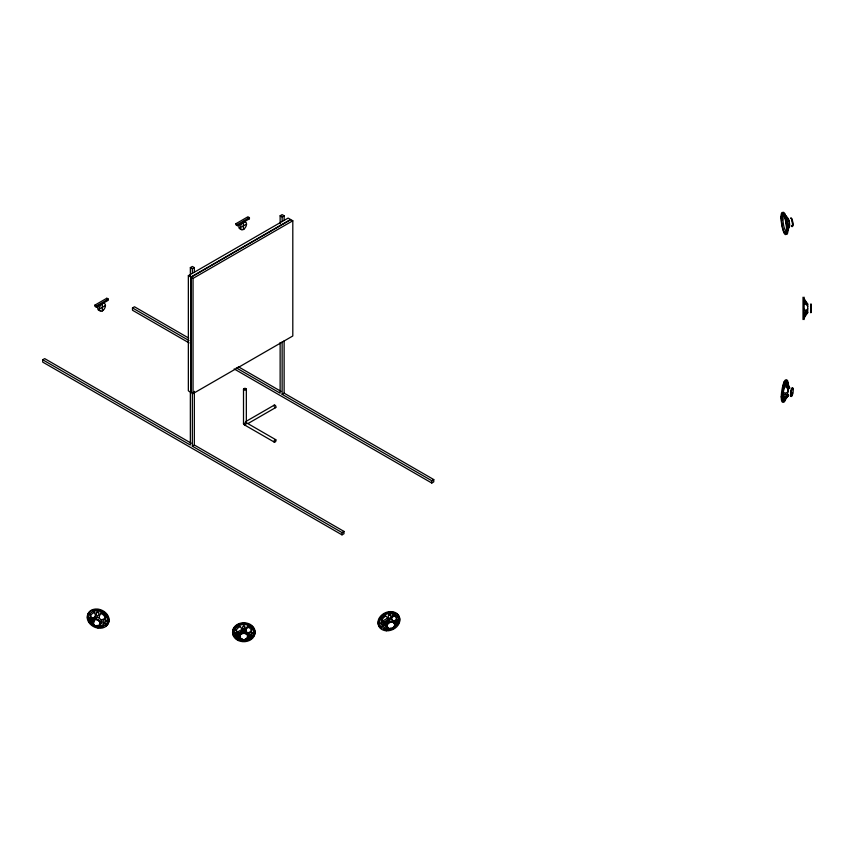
<?xml version="1.0" encoding="UTF-8"?>
<svg xmlns="http://www.w3.org/2000/svg" width="854" height="854" viewBox="0 0 854 854"><rect width="100%" height="100%" fill="white"/><g stroke="black" fill="none" stroke-linecap="round" stroke-linejoin="round"><path stroke-width="1.28" d="M786.993 224.431L786.737 223.118L787.1 223.855M788.242 386.339L789.149 387.225M788.722 395.295A4.483 0.95 -81.2 0 1 788.146 396.053L783.983 400.825L783.054 399.885A9.853 2.082 -81.2 0 1 783.054 391.837L783.983 386.883A9.853 2.082 -81.2 0 1 786.534 381.386L787.473 382.325A5.071 0.544 70.1 0 0 789.726 387.652A4.483 0.95 -81.2 0 1 789.843 388.282M788.146 396.053L785.958 398.434L787.719 395.637A4.483 0.95 -81.2 0 1 787.719 391.975L788.146 389.723A4.483 0.95 -81.2 0 1 789.299 387.225A5.071 1.548 64.1 0 1 786.534 381.386M787.836 229.609L787.794 229.021A5.071 1.548 -64.1 0 1 789.043 227.196L789.47 226.769A4.483 0.95 81.2 0 0 789.47 223.118L789.043 220.866A4.483 0.95 81.2 0 0 787.89 218.368L784.463 214.397M787.986 385.613L788.071 384.812L787.868 385.57A9.853 2.082 -81.2 0 0 787.473 382.325M786.812 232.896L787.217 232.096A5.071 0.544 -70.1 0 1 787.591 231.007M380.852 618.744L384.343 615.264A9.853 7.771 -24.9 0 1 393.865 613.791L397.345 616.193A9.853 7.771 -24.9 0 1 397.345 624.242L393.865 627.722A9.853 7.771 -24.9 0 1 384.343 629.195L380.852 626.793A9.853 7.771 -24.9 0 1 380.852 618.744A5.071 4.494 37.8 0 0 383.03 621.37M235.288 628.512L238.896 625.566A9.853 8.049 0 0 1 248.749 625.566L252.357 628.512A9.853 8.049 0 0 1 252.357 636.561L248.749 639.507A9.853 8.049 0 0 1 238.896 639.507L235.288 636.561A9.853 8.049 0 0 1 235.288 628.512A5.071 4.056 59.4 0 0 238.447 632.366M239.494 635.547A4.483 3.662 0 0 1 239.942 632.771L240.657 632.024M246.987 637.191L247.703 636.433M88.827 619.588A9.853 7.771 24.9 0 1 89.777 613.631L93.257 611.218A9.853 7.771 24.9 0 1 102.779 612.692L106.27 616.182A9.853 7.771 24.9 0 1 106.27 624.221L102.779 626.633A9.853 7.771 24.9 0 1 95.552 626.313M94.036 617.869L94.933 617.421A4.483 3.533 24.9 0 1 99.256 618.093L100.836 619.673A4.483 3.533 24.9 0 1 100.836 623.335L99.256 624.423M98.605 627.22L97.783 627.818L98.178 627.242M108.18 619.577C108.469 621.424 107.775 620.506 108.704 619.598M94.858 305.145L106.825 298.238L108.319 299.103L108.319 300.256L96.353 307.162L94.858 306.298L94.858 305.145L96.353 306.01L108.319 299.103M235.939 223.695L247.916 216.788L249.411 217.653L249.411 218.795L237.433 225.712L235.939 224.848L235.939 223.695L237.433 224.559L249.411 217.653M99.213 309.116L105.458 305.518M240.305 227.666L246.55 224.058M190.346 275.607L190.346 267.612L192.342 266.459L194.338 267.612L194.338 272.212M280.133 223.769L280.133 215.774L282.13 214.621L284.126 215.774L284.126 220.375M190.346 267.612L192.342 268.764L194.338 267.612M280.133 215.774L282.13 216.927L284.126 215.774M192.342 392.488L192.342 446.162L194.338 445.009L343.981 531.412L343.981 533.718L341.995 534.86L42.7 362.075L42.7 359.769L44.696 358.616L191.189 443.194M189.108 342.924L132.487 310.237L132.487 307.931L134.484 306.778L188.702 338.077M188.35 275.671L288.118 218.08L290.616 219.51L190.848 277.112L188.35 275.671L188.35 390.865L190.848 392.306L190.848 277.112M191.05 277.23L290.808 219.627L292.805 220.78L292.805 335.974L193.047 393.577L191.05 392.424L191.05 277.23L193.047 278.383L292.805 220.78M282.13 341.963L282.13 394.324L284.126 393.171L433.768 479.574L433.768 481.88L431.782 483.022L234.177 368.939M245.482 421.727L274.262 405.116M248.044 423.509L275.671 407.561M95.669 619.342L90.684 622.214L89.19 621.36L89.19 620.207L95.712 616.428M89.19 620.207L90.684 621.071L97.217 617.293M192.342 446.162L341.995 532.565L343.981 531.412M282.13 394.324L431.782 480.727L433.768 479.574M246.432 629.729L238.447 634.341L236.953 633.476L236.953 632.323L244.564 627.925M236.953 632.323L238.447 633.188L249.336 626.9M387.919 627.583A4.419 2.551 -60 0 1 386.456 624.359A4.419 2.551 -60 0 1 389.477 619.951L383.489 623.409L381.994 622.545L381.994 621.392L388.527 617.623M381.994 621.392L383.489 622.256L395.466 615.339L395.466 616.492M388.794 629.846C390.161 631.416 387.769 628.192 389.008 629.772M784.089 213.991L783.203 213.746L782.798 214.535A5.071 2.327 48.8 0 0 783.075 215.005M785.061 215.165L784.933 214.29L785.061 215.165A9.853 2.082 81.2 0 0 783.726 213.596M243.806 623.58C243.721 625.672 243.934 621.573 243.817 623.666M378.728 622.086C378.674 622.769 378.962 624.221 378.92 622.15M243.817 640.788C244.02 642.752 243.636 638.877 243.806 640.863M98.018 627.167L98.616 626.708M385.165 622.192A5.071 4.494 37.8 0 0 386.286 622.246L387.865 620.655A4.483 3.533 -24.9 0 1 392.189 619.993L393.779 621.082A4.483 3.533 -24.9 0 1 394.206 623.794M247.916 217.93L249.411 218.795M238.298 366.718L280.977 391.356M132.487 307.931L189.012 340.565M236.302 367.871L280.133 393.171L280.133 342.486M275.725 439.682A1.409 0.811 -60 0 0 274.059 441.166A1.409 0.811 -60 0 0 275.287 441.87A1.409 0.811 -60 0 0 275.725 439.682L245.803 422.41A1.409 0.811 -60 0 0 245.589 422.346M244.393 424.854L274.315 442.126M42.7 359.769L190.346 445.009L190.346 391.655M242.664 631.074A4.483 3.662 0 0 1 246.059 631.437L247.703 632.771A4.483 3.662 0 0 1 248.151 635.547M239.942 636.433L240.657 637.191M786.737 224.218L786.481 223.321M786.812 221.517L786.278 219.094A5.071 1.473 63.6 0 1 789.043 220.866M811.3 304.334L811.3 312.361M810.852 303.885L810.852 312.81M804.137 297.203L804.137 319.545M803.016 297.203L803.016 319.545M431.782 480.727L431.782 483.022M383.489 622.256L383.489 623.409M341.995 532.565L341.995 534.86M284.126 340.81L284.126 393.171M282.13 216.927L282.13 221.528M246.336 389.168L246.336 422.399M243.507 389.168L243.507 423.733M243.422 222.253L243.422 229.47M238.447 633.188L238.447 634.341M237.433 224.559L237.433 225.712M194.338 391.345L194.338 445.009M193.047 278.383L193.047 393.577M192.342 268.764L192.342 273.365M106.825 298.238L106.825 299.391M102.341 303.714L102.341 310.92M96.353 306.01L96.353 307.162M90.684 621.071L90.684 622.214M244.917 424.545A1.409 0.811 0 0 1 243.614 424.043A1.409 0.811 0 0 1 243.924 423.157M274.006 406.077A1.409 0.811 60 0 1 274.967 405.18A1.409 0.811 60 0 1 275.938 407.187A1.409 0.811 60 0 1 274.476 407.048M245.749 424.833A1.409 0.811 60 0 1 245.301 424.876M244.778 424.577A1.409 0.811 60 0 1 244.34 424.022M245.536 422.901A1.409 0.811 60 0 1 246.005 423.872M244.831 424.886A1.409 0.811 -60 0 1 244.393 423.221M93.609 625.534A4.419 2.551 -60 0 1 92.467 621.264A4.024 3.181 24.9 0 0 92.52 622.94M97.473 625.384A4.419 2.551 -60 0 1 93.961 625.736A4.419 2.551 -60 0 1 94.463 621.093M240.23 633.38A4.419 2.551 -60 0 1 240.732 632.344M242.867 632.27A4.419 2.551 -60 0 1 245.995 630.465M387.172 626.644A4.419 2.551 -60 0 1 385.271 622.449M244.137 221.175A4.419 2.551 -60 0 1 244.949 222.318M241.116 228.947A4.419 2.551 -60 0 1 239.718 223.727M100.035 310.408A4.419 2.551 -60 0 1 98.637 305.177M94.335 619.524A4.024 3.181 24.9 0 1 99.47 621.274A4.024 3.181 24.9 0 1 98.786 625.576A4.024 3.181 24.9 0 1 93.534 624.573M104.754 623.249A8.049 6.352 24.9 0 1 100.035 625.587M92.52 622.726A8.049 6.352 24.9 0 1 91.293 621.168M90.513 619.46A8.049 6.352 24.9 0 1 94.132 612.638M96.011 612.265A8.049 6.352 24.9 0 1 98.018 612.35M100.035 612.894A8.049 6.352 24.9 0 1 105.533 618.381M105.789 620.132A8.049 6.352 24.9 0 1 105.533 621.787M94.121 619.171A4.483 3.533 24.9 0 1 99.822 621.125A4.483 3.533 24.9 0 1 99.064 625.907A4.483 3.533 24.9 0 1 93.225 624.786M92.531 623.922A4.483 3.533 24.9 0 1 92.104 621.082M98.594 625.576A1.996 0.705 8.9 0 1 97.826 626.473A1.996 0.64 17.5 0 1 96.288 625.491M93.342 618.52A5.071 3.395 73.5 0 1 89.777 613.631M93.257 611.218A5.071 4.601 88.6 0 1 94.933 617.421M90.044 621.221A5.071 2.146 51.8 0 0 89.777 621.669L93.257 625.16A5.071 1.58 26.3 0 0 93.684 625.224M92.136 621.349A5.071 2.146 51.8 0 1 92.531 621.573M102.779 626.633A5.071 2.039 0.5 0 1 99.523 625.352M100.836 623.335A5.071 3.245 -21.6 0 1 106.27 624.221M106.27 616.182A5.071 4.494 -37.8 0 1 100.836 619.673M99.256 618.093A5.071 5.06 6.6 0 1 102.779 612.692M87.823 614.325A11.219 8.85 24.9 0 1 103.708 611.218A11.219 8.85 24.9 0 1 105.949 625.982M95.488 626.729A11.219 8.85 24.9 0 1 92.872 625.406M89.99 622.918A11.219 8.85 24.9 0 1 88.901 621.445M91.784 619.278A1.996 1.153 66.8 0 0 90.567 617.645A1.996 1.153 66.8 0 0 89.392 618.04A1.996 0.993 59.6 0 0 90.972 620.057M103.067 626.003A9.853 7.771 24.9 0 1 100.772 626.452M105.042 613.652A9.853 7.771 24.9 0 1 106.558 615.553M251.866 632.536A8.049 6.576 0 0 1 245.899 638.888M241.735 638.888A8.049 6.576 0 0 1 235.768 632.536M236.046 630.839A8.049 6.576 0 0 1 239.793 626.847M247.841 626.847A8.049 6.576 0 0 1 251.599 630.839M245.119 639.187A1.996 0.715 -4.5 0 1 243.817 640.105A1.996 0.715 4.5 0 1 242.525 639.187M239.942 632.771A5.071 4.056 59.4 0 1 239.44 632.707M238.896 625.566A5.071 4.943 74.8 0 1 241.693 630.871M235.288 636.561A5.071 2.808 38.3 0 1 239.44 636.177M241.266 639.038A5.071 1.921 13.3 0 1 238.896 639.507M248.749 639.507A5.071 1.921 -13.3 0 1 246.379 639.038M248.194 636.177A5.071 2.808 -38.3 0 1 252.357 636.561M252.357 628.512A5.071 4.056 -59.4 0 1 247.703 632.771M246.059 631.437A5.071 4.943 -74.8 0 1 248.749 625.566M234.081 636.486A11.219 9.159 0 0 1 243.796 622.747A11.219 9.159 0 0 1 253.521 636.486M251.738 638.386A11.219 9.159 0 0 1 249.411 639.838M238.191 639.838A11.219 9.159 0 0 1 235.864 638.386M237.049 632.601A1.996 1.441 52.8 0 0 235.085 632.963A1.996 1.27 45.8 0 0 236.707 634.618A1.996 1.27 45.8 0 0 238.223 634.17A1.996 1.441 52.8 0 0 237.658 633.113M250.788 637.575A9.853 8.049 0 0 1 248.749 638.856M238.896 638.856A9.853 8.049 0 0 1 236.857 637.575M235.288 627.871A9.853 8.049 0 0 1 236.857 626.195M250.788 626.195A9.853 8.049 0 0 1 252.357 627.871M245.589 632.077A3.629 2.968 0 0 1 246.336 632.547M391.847 628.266A4.024 3.181 -24.9 0 1 387.011 625.267A4.024 3.181 -24.9 0 1 393.075 622.203A4.024 3.181 -24.9 0 1 392.787 627.786M392.989 615.2A8.049 6.352 -24.9 0 1 395.829 623.74M387.086 628.149A8.049 6.352 -24.9 0 1 382.368 625.822M381.589 624.359A8.049 6.352 -24.9 0 1 381.332 622.694M381.589 620.954A8.049 6.352 -24.9 0 1 385.218 616.407M389.104 614.923A8.049 6.352 -24.9 0 1 391.111 614.837M390.833 628.053A1.996 0.64 -17.5 0 1 389.296 629.046A1.996 0.705 -8.9 0 1 388.527 628.149M380.852 626.793A5.071 3.245 21.6 0 1 386.286 625.897M385.848 625.085A4.483 3.533 -24.9 0 1 385.848 623.196M384.343 615.264A5.071 5.06 -6.6 0 1 387.759 618.926M387.897 627.231A5.071 2.039 -0.5 0 1 384.343 629.195M393.865 627.722A5.071 1.58 -26.3 0 1 392.434 627.765M394.986 623.911A5.071 2.146 -51.8 0 1 397.345 624.242M397.345 616.193A5.071 3.395 -73.5 0 1 393.779 621.082M392.189 619.993A5.071 4.601 -88.6 0 1 393.865 613.791M381.13 628.555A11.219 8.85 -24.9 0 1 380.489 616.289A11.219 8.85 -24.9 0 1 395.007 612.425A11.219 8.85 -24.9 0 1 398.177 624.018M394.206 627.989A11.219 8.85 -24.9 0 1 391.591 629.302M398.327 619.396A9.853 7.771 -24.9 0 1 398.007 621.531M397.057 623.612A9.853 7.771 -24.9 0 1 393.566 627.103M386.35 629.024A9.853 7.771 -24.9 0 1 384.054 628.576M388.228 621.242A3.629 2.861 -24.9 0 1 389.082 620.815M383.062 622.523A1.996 1.623 33.3 0 0 380.852 623.217A1.996 1.452 27.8 0 0 382.677 624.605A1.996 1.452 27.8 0 0 384.428 623.911A1.996 1.623 33.3 0 0 383.766 622.95M791.188 218.336A4.024 0.854 81.2 0 1 792.832 222.552A4.024 0.854 81.2 0 1 792.202 226M791.231 218.56A4.024 0.854 81.2 0 1 792.501 223.631A4.024 0.854 81.2 0 1 791.765 226.075M787.014 229.352A8.049 1.697 81.2 0 1 783.534 224.794A8.049 1.697 81.2 0 1 784.463 215.806M786.043 219.873A8.049 1.697 81.2 0 1 786.481 221.848M790.494 218.325A4.483 0.95 81.2 0 1 792.501 222.648A4.483 0.95 81.2 0 1 791.498 225.968M788.477 219.884A3.629 0.769 81.2 0 1 789.342 223.577A3.629 0.769 81.2 0 1 789.139 226.374M789.47 223.118A5.071 1.793 89.3 0 1 787.217 224.058A9.853 2.082 81.2 0 1 787.473 226.545M789.043 227.196A4.483 0.95 81.2 0 1 788.765 226.961M787.794 230.463A5.071 0.544 -70.1 0 1 789.47 226.769M782.499 213.351A11.219 2.37 81.2 0 1 787.313 222.734A11.219 2.37 81.2 0 1 785.765 233.815M786.278 233.035A9.853 2.082 81.2 0 1 785.669 232.512M782.542 220.086A9.853 2.082 81.2 0 1 782.542 215.923M787.473 230.708A9.853 2.082 81.2 0 1 787.217 232.096M806.699 312.777A1.996 0.758 -63.7 0 1 806.966 312.916L804.874 315.478A1.996 0.758 -63.7 0 1 805.621 313.685M805.845 313.375A1.996 0.758 -63.7 0 1 806.293 312.938M807.713 308.753A5.071 2.754 -81.5 0 1 804.137 309.255M804.137 317.293A5.071 1.505 -60.4 0 1 807.713 312.415M804.137 318.158A5.071 0.63 -56.7 0 1 807.713 312.81L807.713 303.885A5.071 0.63 56.7 0 1 804.137 298.537M804.137 304.227A5.071 2.391 70.3 0 1 807.713 306.469M807.713 304.28A5.071 1.505 60.4 0 1 807.436 304.077M806.827 303.522A5.071 1.505 60.4 0 1 806.507 303.181M806.176 302.786A5.071 1.505 60.4 0 1 804.916 300.928M804.639 300.427A5.071 1.505 60.4 0 1 804.137 299.391M790.708 394.356A4.024 0.854 -81.2 0 1 791.615 389.136A4.024 0.854 -81.2 0 1 792.758 389.082M792.491 392.84A4.024 0.854 -81.2 0 1 790.74 395.124M787.068 383.937A8.049 1.697 -81.2 0 1 787.271 385.069M785.264 397.676A8.049 1.697 -81.2 0 1 783.246 397.142A8.049 1.697 -81.2 0 1 784.218 387.663M784.719 385.923A8.049 1.697 -81.2 0 1 786.299 383.168M792.576 392.925A4.483 0.95 -81.2 0 1 790.804 396.256A4.483 0.95 -81.2 0 1 791.263 389.851A4.483 0.95 -81.2 0 1 792.875 388.751M788.466 395.082A3.629 0.769 -81.2 0 1 787.9 394.932M787.9 391.975A3.629 0.769 -81.2 0 1 788.712 388.741M787.719 391.975A5.071 3.576 -70.5 0 1 783.054 391.837M783.054 399.885A5.071 2.327 -48.8 0 1 787.719 395.637M786.011 398.359A11.219 2.37 -81.2 0 1 782.392 398.882A11.219 2.37 -81.2 0 1 785.007 382.549A11.219 2.37 -81.2 0 1 788.157 384.876M785.926 397.452A9.853 2.082 -81.2 0 1 783.983 400.825M783.983 386.883A5.071 3.256 76.6 0 1 788.146 389.723M784.837 397.291A9.853 2.082 -81.2 0 1 783.524 400.131M781.72 398.327A9.853 2.082 -81.2 0 1 781.72 394.164M782.904 386.713A9.853 2.082 -81.2 0 1 783.524 384.588M784.837 381.738A9.853 2.082 -81.2 0 1 785.456 381.226M782.723 402.031A11.219 2.37 -81.2 0 1 781.869 390.353A11.219 2.37 -81.2 0 1 786.224 380.062M788.125 395.007A5.071 1.473 -63.6 0 1 786.94 395.658M781.335 396.982L781.549 396.427L781.335 396.982M782.424 397.153L782.616 396.555L782.424 397.153M784.068 382.496L784.26 381.909L784.068 382.496M785.146 382.667L785.338 382.08L785.146 382.667M781.09 217.29L781.261 218.069L781.143 217.183M783.812 231.776L783.983 232.544L783.812 231.776M784.068 399.693L784.079 399.587M785.146 399.864L785.317 399.277L785.146 399.864M783.812 214.557L784.004 215.336L783.812 214.557M786.545 229.032L786.737 229.811L786.545 229.032M388.378 612.254C389.798 613.802 389.114 612.382 388.421 612.158M87.407 617.207L88.25 617.517L87.45 617.122M97.591 610.172C98.157 611.176 99.128 608.219 97.591 610.172M232.832 631.811L233.708 631.992L232.832 631.811M232.832 632.451L233.708 632.633L232.832 632.451M787.751 218.325L785.733 215.966L787.751 218.325M398.562 619.267C399.982 621.007 399.32 619.171 398.562 619.267M253.916 631.8C254.673 633.871 254.727 631.608 253.916 631.8M789.192 226.011L787.986 228.082A1.996 0.608 -82.5 0 1 788.498 225.936A1.996 0.608 -82.5 0 1 789.192 226.011M804.948 301.131L804.874 301.216A1.996 0.758 63.7 0 0 805.845 303.309A1.996 0.758 63.7 0 0 806.966 303.778L804.948 301.131M243.924 389.744A1.409 0.811 0 0 0 246.283 389.381A1.409 0.811 0 0 0 244.554 388.389A1.409 0.811 0 0 0 243.924 389.744M244.233 228.883A4.419 2.551 -60 0 0 245.632 222.04A4.419 2.551 -60 0 0 240.412 226.673A4.419 2.551 -60 0 0 244.233 228.883M103.142 310.333A4.419 2.551 -60 0 0 104.551 303.49A4.419 2.551 -60 0 0 99.32 308.123A4.419 2.551 -60 0 0 103.142 310.333M92.798 624.05A4.024 3.181 24.9 0 0 99.534 625.085A4.024 3.181 24.9 0 0 96.16 619.63A4.024 3.181 24.9 0 0 92.798 624.05M88.613 622.064A11.219 8.85 24.9 0 0 107.39 624.968A11.219 8.85 24.9 0 0 97.996 609.777A11.219 8.85 24.9 0 0 88.613 622.064M97.826 612.211A1.996 1.911 90 0 0 97.281 615.937A1.996 1.975 81.4 0 0 97.826 612.211M106.27 620.644A1.996 1.623 -33.3 0 0 102.693 621.349A1.996 1.452 -27.8 0 0 104.444 622.032A1.996 1.452 -27.8 0 0 106.27 620.644M241.81 639.518A4.024 3.288 0 0 0 247.852 636.678A4.024 3.288 0 0 0 241.81 633.828A4.024 3.288 0 0 0 241.81 639.518M241.81 639.262A4.024 3.288 0 0 0 247.852 636.411A4.024 3.288 0 0 0 241.81 633.572A4.024 3.288 0 0 0 241.81 639.262M241.586 639.582A4.483 3.662 0 0 0 248.3 636.411A4.483 3.662 0 0 0 241.586 633.252A4.483 3.662 0 0 0 241.586 639.582M238.191 640.489A11.219 9.159 0 0 0 255.015 632.558A11.219 9.159 0 0 0 238.191 624.616A11.219 9.159 0 0 0 238.191 640.489M243.817 625.833A1.996 1.986 69.4 0 0 243.817 629.601A1.996 1.986 -69.4 0 0 243.817 625.833M250.937 632.43A1.996 1.441 -52.8 0 0 249.421 634.17A1.996 1.27 -45.8 0 0 250.937 634.618A1.996 1.27 -45.8 0 0 252.56 632.963A1.996 1.441 -52.8 0 0 250.937 632.43M389.947 628.822A4.024 3.181 -24.9 0 0 394.719 624.06A4.024 3.181 -24.9 0 0 388.207 623.591A4.024 3.181 -24.9 0 0 389.947 628.822M389.723 628.95A4.483 3.533 -24.9 0 0 395.018 623.644A4.483 3.533 -24.9 0 0 387.78 623.132A4.483 3.533 -24.9 0 0 389.723 628.95M386.275 630.796A11.219 8.85 -24.9 0 0 399.544 617.527A11.219 8.85 -24.9 0 0 381.418 616.225A11.219 8.85 -24.9 0 0 386.275 630.796M389.296 614.773A1.996 1.975 -81.4 0 0 389.84 618.509A1.996 1.911 -90 0 0 389.296 614.773M396.416 620.292A1.996 1.153 -66.8 0 0 395.242 622.235A1.996 0.993 -59.6 0 0 396.416 622.481A1.996 0.993 -59.6 0 0 397.729 620.602A1.996 1.153 -66.8 0 0 396.416 620.292M781.378 217.994A9.853 2.082 81.2 0 0 785.2 233.206A9.853 2.082 81.2 0 0 785.2 219.264A9.853 2.082 81.2 0 0 781.378 217.994M781.026 217.258A11.219 2.37 81.2 0 0 785.381 234.572A11.219 2.37 81.2 0 0 785.381 218.709A11.219 2.37 81.2 0 0 781.026 217.258M805.845 311.358A1.996 0.982 -72.6 0 0 804.874 313.386A1.996 0.822 -65.5 0 0 805.845 313.546A1.996 0.822 -65.5 0 0 806.966 311.582A1.996 0.982 -72.6 0 0 805.845 311.358M792.459 394.772A4.024 0.854 -81.2 0 0 792.918 388.26A4.024 0.854 -81.2 0 0 791.178 393.491A4.024 0.854 -81.2 0 0 792.459 394.772M785.072 394.228A1.996 1.302 -60.5 0 0 783.716 396.085A1.996 1.142 -53.2 0 0 785.072 396.416A1.996 1.142 -53.2 0 0 786.555 394.655A1.996 1.302 -60.5 0 0 785.072 394.228M786.566 386.296A1.996 1.1 69.9 0 0 788.007 386.958A1.996 0.875 65.8 0 0 787.26 384.802A1.996 0.875 65.8 0 0 785.979 384.087A1.996 1.1 69.9 0 0 786.566 386.296"/></g></svg>
